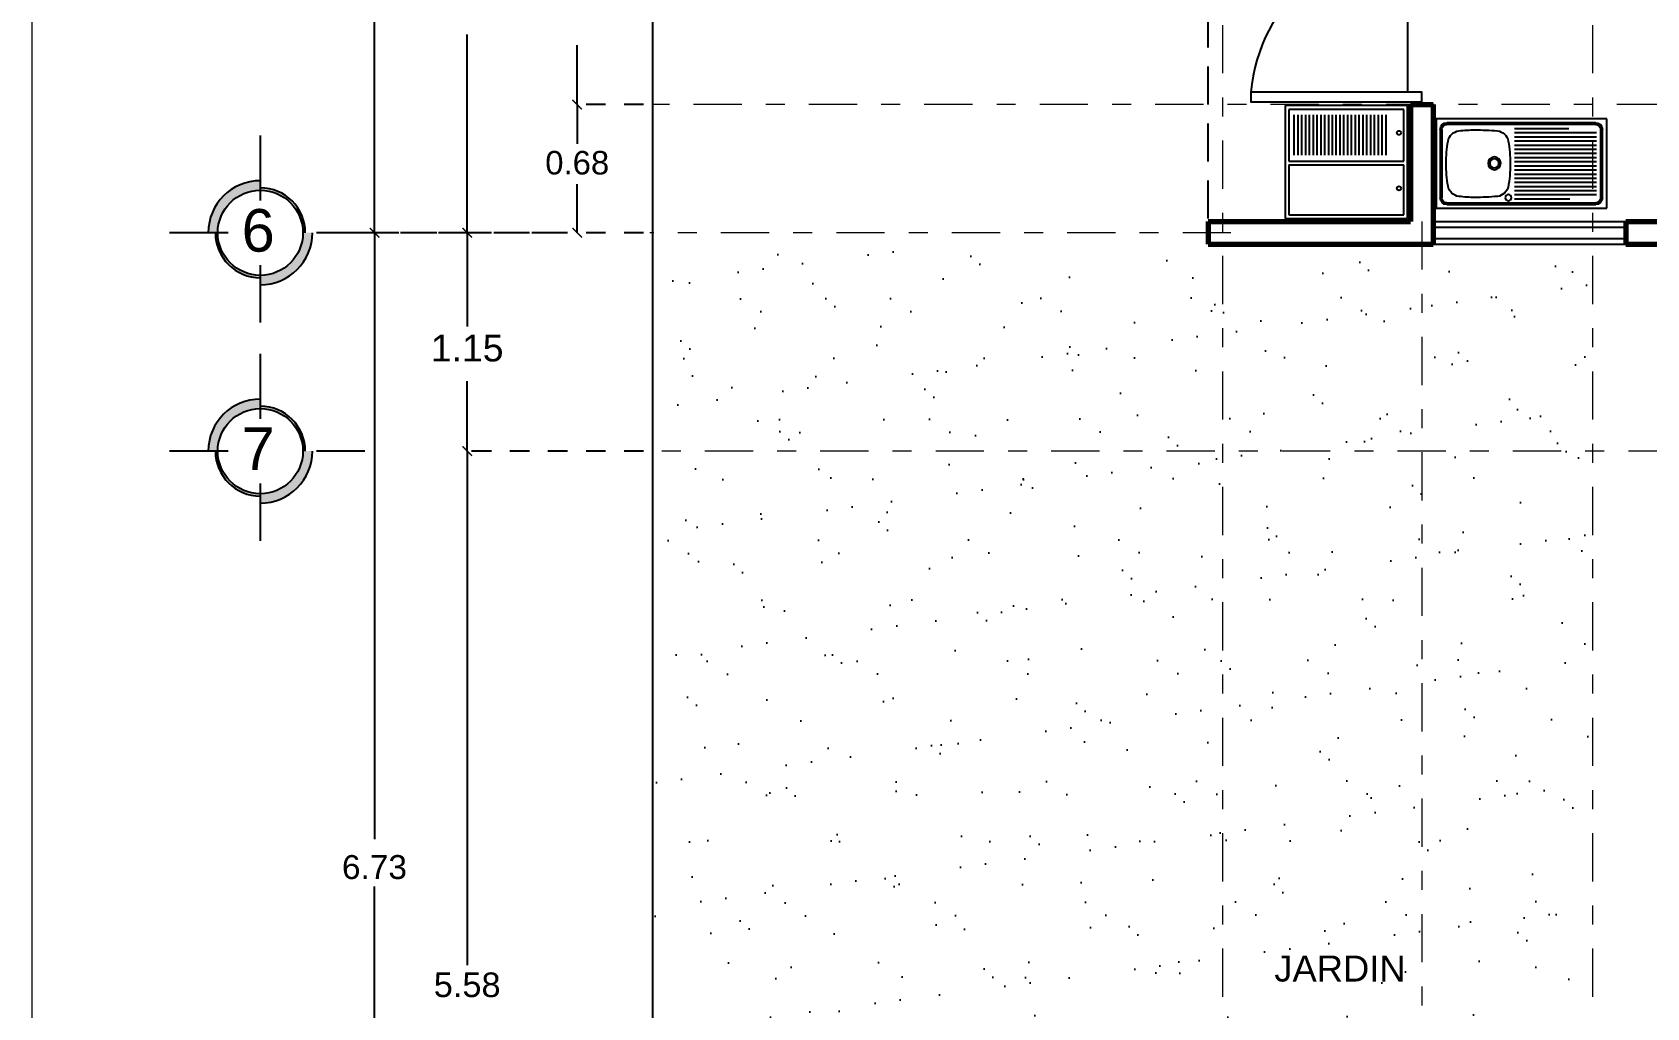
# Model space of a CAD drawing. Header units: inches. Extents: x 0.9 to 45.9, y 0.4 to 30.4.
# Drawn here: x 0.94 to 9.45, y 8.07 to 13.21 of the extents above; entities that cross this region are included whole.
import ezdxf

# ---------------------------------------------------------------- set-up
doc = ezdxf.new("R2010")
doc.units = ezdxf.units.IN
doc.header["$MEASUREMENT"] = 0
for name, pattern in [('ACAD_ISO02W100', [15, 12, -3]), ('DASHDOT', [25.4, 12.7, -6.35, 0, -6.35]), ('DASHED', [0.75, 0.5, -0.25])]:
    doc.linetypes.add(name, pattern=pattern)
for name, color, linetype, lineweight in [('EJES', 252, 'DASHDOT', 9), ('MUROS 12CMS', 12, 'Continuous', 70), ('PIE D PLANO', 1, 'Continuous', 18)]:
    doc.layers.add(name, color=color, linetype=linetype, lineweight=lineweight)
for name, color, linetype in [('MUEBLES', 8, 'Continuous'), ('MUROS', 9, 'Continuous'), ('NOMENGLATURA 2', 254, 'Continuous'), ('TEXTO', 142, 'Continuous'), ('VENTANAS', 143, 'Continuous')]:
    doc.layers.add(name, color=color, linetype=linetype)
doc.styles.add('COTAS II', font='Arial.ttf', dxfattribs={"height": 0.1})
doc.styles.get("Standard").update_dxf_attribs({"font": 'Arial.ttf'})
doc.styles.add('TEXTO', font='Arial.ttf', dxfattribs={"width": 0.8, "height": 0.2})

# ---------------------------------------------------------------- blocks, each defined once
blk = doc.blocks.new('_ArchTick')
at = {"color": 0, "linetype": 'ByBlock', "const_width": 0.15}
blk.add_lwpolyline([(-0.5, -0.5), (0.5, 0.5)], dxfattribs=at)
blk = doc.blocks.new('A$C64C6447F')
for p, q in [((0, 0.5342), (1.0211, 0.5342)), ((0, 0), (0, 0.5342)), ((0.0661, 0.5117), (0.9561, 0.5117)), ((0.0661, 0.5017), (0.9561, 0.5017)), ((1.0211, 0.5342), (1.0211, 0)), ((0.0261, 0.0617), (0.0261, 0.4717)), ((0.0361, 0.0617), (0.0361, 0.4717)), ((0.5521, 0.4522), (0.0611, 0.4522)), ((0.5521, 0.4275), (0.0611, 0.4275)), ((0.5521, 0.4027), (0.0611, 0.4027)), ((0.5521, 0.4769), (0.2267, 0.4769)), ((0.9861, 0.4717), (0.9861, 0.0617)), ((0.9961, 0.4717), (0.9961, 0.0617)), ((0.5521, 0.378), (0.0611, 0.378)), ((0.5521, 0.3533), (0.0611, 0.3533)), ((0.5521, 0.3285), (0.0611, 0.3285)), ((0.5521, 0.3038), (0.0611, 0.3038)), ((0.5521, 0.279), (0.0611, 0.279)), ((0.5521, 0.2543), (0.0611, 0.2543)), ((0.5521, 0.2296), (0.0611, 0.2296)), ((0.5521, 0.2048), (0.0611, 0.2048)), ((0.5521, 0.1801), (0.0611, 0.1801)), ((0.5521, 0.1554), (0.0611, 0.1554)), ((0.5521, 0.1306), (0.0611, 0.1306)), ((0.5521, 0.1059), (0.0611, 0.1059)), ((1.0211, 0), (0, 0)), ((0.5521, 0.0812), (0.0611, 0.0812)), ((0.9561, 0.0317), (0.0661, 0.0317)), ((0.9561, 0.0217), (0.0661, 0.0217)), ((0.5521, 0.0564), (0.221, 0.0564))]:
    blk.add_line(p, q)
for centre, radius in [((0.6721, 0.2687), 0.038), ((0.6721, 0.2687), 0.0275), ((0.5882, 0.0632), 0.019)]:
    blk.add_circle(centre, radius)
for centre, radius, start, end in [((0.0661, 0.4717), 0.04, 90, 180), ((0.0661, 0.4717), 0.03, 90, 180), ((0.9561, 0.4717), 0.04, 0, 90), ((0.9561, 0.4717), 0.03, 0, 90), ((1.3271, 0.2667), 0.75, 169.61876, 180), ((0.6632, 0.3883), 0.075, 97.23, 169.61876), ((0.7901, -1.0932), 1.5619, 89.9987, 95.00834), ((0.7901, -0.2813), 0.75, 82.77, 90), ((0.8751, 0.3883), 0.075, 10.38124, 82.77), ((0.2111, 0.2667), 0.75, 0, 10.38124), ((1.3617, 0.2657), 0.7847, 180, 190.38124), ((0.2111, 0.2667), 0.75, 349.61876, 0), ((0.6632, 0.145), 0.075, 190.38124, 262.77), ((0.8751, 0.145), 0.075, 277.23, 349.61876), ((0.0661, 0.0617), 0.04, 180, 270), ((0.0661, 0.0617), 0.03, 180, 270), ((0.7901, 1.6266), 1.5619, 264.99166, 270.0013), ((0.7901, 0.8147), 0.75, 270, 277.23), ((0.9561, 0.0617), 0.03, 270, 0), ((0.9561, 0.0617), 0.04, 270, 0)]:
    blk.add_arc(centre, radius, start, end)
blk = doc.blocks.new('lavadero')
at = {"layer": 'NOMENGLATURA 2', "color": 252, "linetype": 'ByBlock'}
for p, q in [((38.8816, 17.9314), (38.2916, 17.9314)), ((38.2916, 17.9314), (38.2916, 17.2914)), ((38.5816, 17.9114), (38.3116, 17.9114)), ((38.3116, 17.9114), (38.3116, 17.3114)), ((38.5816, 17.3114), (38.5816, 17.9114)), ((38.8616, 17.9114), (38.6016, 17.9114)), ((38.6016, 17.3114), (38.6016, 17.9114)), ((38.8616, 17.3114), (38.8616, 17.9114)), ((38.8816, 17.2914), (38.8816, 17.9314)), ((38.5509, 17.8193), (38.34, 17.8193)), ((38.5509, 17.7993), (38.34, 17.7993)), ((38.5509, 17.7793), (38.34, 17.7793)), ((38.5509, 17.7593), (38.34, 17.7593)), ((38.5509, 17.7393), (38.34, 17.7393)), ((38.5509, 17.7193), (38.34, 17.7193)), ((38.5509, 17.6993), (38.34, 17.6993)), ((38.5509, 17.6793), (38.34, 17.6793)), ((38.5509, 17.6593), (38.34, 17.6593)), ((38.5509, 17.6393), (38.34, 17.6393)), ((38.5509, 17.6193), (38.34, 17.6193)), ((38.5509, 17.5993), (38.34, 17.5993)), ((38.5509, 17.5793), (38.34, 17.5793)), ((38.5509, 17.5593), (38.34, 17.5593)), ((38.5509, 17.5393), (38.34, 17.5393)), ((38.5509, 17.5193), (38.34, 17.5193)), ((38.5509, 17.4993), (38.34, 17.4993)), ((38.5509, 17.4793), (38.34, 17.4793)), ((38.5509, 17.4593), (38.34, 17.4593)), ((38.5509, 17.4393), (38.34, 17.4393)), ((38.5509, 17.4193), (38.34, 17.4193)), ((38.5509, 17.3993), (38.34, 17.3993)), ((38.5509, 17.3793), (38.34, 17.3793)), ((38.3116, 17.3114), (38.5816, 17.3114)), ((38.5509, 17.3593), (38.34, 17.3593)), ((38.5509, 17.3393), (38.34, 17.3393)), ((38.6016, 17.3114), (38.8616, 17.3114)), ((38.2916, 17.2914), (38.8816, 17.2914))]:
    blk.add_line(p, q, dxfattribs=at)
for centre in [(38.4339, 17.8866), (38.724, 17.8866)]:
    blk.add_circle(centre, 0.0108, dxfattribs=at)

msp = doc.modelspace()

# ---------------------------------------------------------------- hatches: boundary and pattern name
h = msp.add_hatch()
h.set_pattern_fill('AR-SAND', color=3, scale=0.01, style=0)
h.set_pattern_definition([(37.5, (-1650.61493, -906.36356), (-0.01600031, 0.48941324), [0, -0.38608, 0, -0.4318, 0, -0.41275]), (7.5, (-1650.61493, -906.36356), (0.44952328, 0.7168251), [0, -0.20828, 0, -0.34798, 0, -0.13335]), (327.5, (-1650.92735, -906.36356), (0.79099237, 0.00143718), [0, -0.127, 0, -0.4572, 0, -0.5969]), (317.5, (-1650.92735, -906.36356), (0.76355645, 0.22292932), [0, -0.0635, 0, -0.29972, 0, -0.3429])])
h.paths.add_polyline_path([(4.2114, 12.0812), (9.1364, 12.0812), (9.1364, 5.4312), (7.1806, 5.4312), (7.4789, 5.567), (7.7174, 5.7262), (7.7726, 6.0044), (7.6742, 6.153), (7.8518, 6.2585), (8.0233, 6.5778), (7.9463, 6.7167), (7.9519, 7.004), (7.8956, 7.0528), (7.6893, 7.1366), (7.5426, 7.0684), (7.3775, 6.8885), (7.2021, 6.8441), (7.1372, 6.7618), (7.121, 6.6412), (7.0588, 6.6265), (7.0115, 6.6387), (7.0397, 6.7767), (7.0194, 7.005), (6.8634, 6.8714), (6.7734, 6.7919), (6.7632, 6.715), (6.7632, 6.6239), (6.6453, 6.7648), (6.5373, 6.8179), (6.4315, 6.907), (6.439, 6.72), (6.4453, 6.5904), (6.4724, 6.5314), (6.2364, 5.4312), (4.2376, 5.4228), (4.1852, 5.4396)])
at = {"layer": 'VENTANAS'}
h = msp.add_hatch(color=0, dxfattribs=at)
h.paths.add_polyline_path([(1.8701, 12.1562), (1.9201, 12.1562, -0.414214), (2.1442, 12.3804), (2.1442, 12.4304, 0.414214)])
h.paths.add_polyline_path([(2.1442, 11.9321), (2.1442, 11.8821, 0.414214), (2.4184, 12.1562), (2.3684, 12.1562, -0.414214)])
h = msp.add_hatch(color=0, dxfattribs=at)
h.paths.add_polyline_path([(2.1442, 12.3929), (2.1442, 12.3804, -0.414214), (2.3684, 12.1562), (2.3809, 12.1562, 0.414214)])
h.paths.add_polyline_path([(2.1442, 11.9321, -0.414214), (1.9201, 12.1562), (1.9076, 12.1562, 0.414214), (2.1442, 11.9196)])
h = msp.add_hatch(color=0, dxfattribs=at)
h.paths.add_polyline_path([(1.8701, 11.0062), (1.9201, 11.0062, -0.414214), (2.1442, 11.2304), (2.1442, 11.2804, 0.414214)])
h.paths.add_polyline_path([(2.1442, 10.7821), (2.1442, 10.7321, 0.414214), (2.4184, 11.0062), (2.3684, 11.0062, -0.414214)])
h = msp.add_hatch(color=0, dxfattribs=at)
h.paths.add_polyline_path([(2.1442, 11.2429), (2.1442, 11.2304, -0.414214), (2.3684, 11.0062), (2.3809, 11.0062, 0.414214)])
h.paths.add_polyline_path([(2.1442, 10.7821, -0.414214), (1.9201, 11.0062), (1.9076, 11.0062, 0.414214), (2.1442, 10.7696)])

# ---------------------------------------------------------------- linework, layer by layer
msp.add_line((4.2114, 5.4312), (4.2114, 25.4312))
at = {"color": 5, "linetype": 'DASHED', "ltscale": 0.4}
msp.add_line((7.1364, 12.2312), (7.1364, 14.3312), dxfattribs=at)
at = {"layer": 'EJES', "ltscale": 0.02}
for p, q in [((7.2114, 14.4662), (7.2114, 5.4312)), ((9.1614, 14.4662, 0.009), (9.1614, 5.4312, 0.009)), ((10.1514, 12.8312), (4.2114, 12.8312)), ((8.2614, 12.2162), (8.2614, 5.4312)), ((7.2564, 12.1562), (4.1964, 12.1562)), ((10.2114, 11.0062), (4.2114, 11.0062))]:
    msp.add_line(p, q, dxfattribs=at)
at = {"layer": 'MUEBLES', "ltscale": 0.03}
for p, q in [((2.1442, 12.3265, 0.009), (2.1442, 12.6679, 0.009)), ((1.974, 12.1562, 0.009), (1.6654, 12.1562, 0.009)), ((2.6952, 12.1562, 0.009), (2.4395, 12.1562, 0.009)), ((2.549, 12.1562, 0.009), (2.4395, 12.1562, 0.009)), ((2.1442, 11.6835, 0.009), (2.1442, 11.986, 0.009)), ((2.1442, 11.1765, 0.009), (2.1442, 11.5179, 0.009)), ((1.974, 11.0062, 0.009), (1.6654, 11.0062, 0.009)), ((2.6952, 11.0062, 0.009), (2.4395, 11.0062, 0.009)), ((2.549, 11.0062, 0.009), (2.4395, 11.0062, 0.009)), ((2.1442, 10.5335, 0.009), (2.1442, 10.836, 0.009))]:
    msp.add_line(p, q, dxfattribs=at)
for centre in [(2.1442, 12.1562, 0.009), (2.1442, 11.0062, 0.009)]:
    msp.add_circle(centre, 0.2242, dxfattribs=at)
for centre, radius, start, end in [((2.1442, 12.1562, 0.009), 0.2742, 90, 180), ((2.1442, 12.1562, 0.009), 0.2367, 0, 90), ((2.1442, 12.1562, 0.009), 0.2367, 180, 270), ((2.1442, 12.1562, 0.009), 0.2742, 270, 0), ((2.1442, 11.0062, 0.009), 0.2742, 90, 180), ((2.1442, 11.0062, 0.009), 0.2367, 0, 90), ((2.1442, 11.0062, 0.009), 0.2367, 180, 270), ((2.1442, 11.0062, 0.009), 0.2742, 270, 0)]:
    msp.add_arc(centre, radius, start, end, dxfattribs=at)
at = {"layer": 'MUROS', "color": 252}
msp.add_line((8.1864, 13.7312), (8.1864, 12.8961), dxfattribs=at)
msp.add_lwpolyline([(8.2611, 12.8461), (8.2611, 12.8961), (7.3611, 12.8961), (7.3611, 12.8461), (8.2611, 12.8461)], dxfattribs=at)
msp.add_arc((8.2815, 12.8067), 0.9248, 91.2412, 174.44808, dxfattribs=at)
at = {"layer": 'MUROS 12CMS'}
for p, q in [((8.2014, 12.8312), (8.3214, 12.8312)), ((8.2014, 12.8312), (8.2014, 12.2162)), ((8.3214, 12.8312), (8.3214, 12.0962)), ((7.1364, 12.2162), (7.1364, 12.0962)), ((7.1364, 12.2162), (8.2014, 12.2162)), ((9.3364, 12.2162), (9.3364, 12.0962)), ((9.3364, 12.2162), (10.1514, 12.2162)), ((7.1364, 12.0962), (8.3214, 12.0962)), ((9.3364, 12.0962), (10.2714, 12.0962))]:
    msp.add_line(p, q, dxfattribs=at)
at = {"layer": 'PIE D PLANO'}
msp.add_line((0.9431, 0.38), (0.9431, 30.38), dxfattribs=at)
at = {"layer": 'VENTANAS', "ltscale": 0.008}
for p, q in [((2.7452, 12.1562), (2.7452, 16.0085)), ((3.2335, 12.1562), (3.2335, 13.2002)), ((3.8132, 12.8312), (3.8132, 13.1444)), ((3.8132, 12.8312), (3.8132, 12.6248)), ((3.8132, 12.1562), (3.8132, 12.4128)), ((2.7452, 12.1562, 0.009), (2.7452, 8.9633, 0.009)), ((3.2335, 12.1562, 0.009), (3.2335, 11.6623, 0.009)), ((3.2335, 11.0062, 0.009), (3.2335, 11.3745, 0.009)), ((3.2335, 11.0062), (3.2335, 8.2998)), ((2.7452, 5.4312, 0.009), (2.7452, 8.7126, 0.009))]:
    msp.add_line(p, q, dxfattribs=at)
at = {"layer": 'VENTANAS', "linetype": 'ACAD_ISO02W100', "ltscale": 0.008}
for p, q in [((4.1614, 12.8312), (3.7632, 12.8312)), ((3.6735, 12.1562), (2.6952, 12.1562)), ((4.1614, 12.1562), (3.1835, 12.1562)), ((4.1614, 12.1562), (3.7632, 12.1562)), ((4.1614, 11.0062, 0.009), (3.1835, 11.0062, 0.009))]:
    msp.add_line(p, q, dxfattribs=at)
at = {"layer": 'VENTANAS', "linetype": 'DASHDOT', "ltscale": 0.008}
for p, q in [((4.1614, 12.8312), (3.7632, 12.8312)), ((3.1835, 12.1562, 0.009), (2.6952, 12.1562, 0.009)), ((4.1614, 12.1562, 0.009), (3.1835, 12.1562, 0.009)), ((4.1614, 11.0062), (3.1835, 11.0062))]:
    msp.add_line(p, q, dxfattribs=at)
at = {"layer": 'VENTANAS'}
for p, q in [((8.3214, 12.2162), (9.3364, 12.2162)), ((8.3214, 12.1862), (9.3364, 12.1862)), ((8.3214, 12.1262), (9.3364, 12.1262)), ((8.3214, 12.0962), (9.3364, 12.0962))]:
    msp.add_line(p, q, dxfattribs=at)

# ---------------------------------------------------------------- block references
at = {"layer": 'MUROS', "xscale": 1.00800349489691, "yscale": 1.00800349489691, "zscale": 1.00800349489691, "rotation": 270}
msp.add_blockref('lavadero', (-9.8885, 51.424), dxfattribs=at)
at = {"layer": 'MUROS', "color": 7, "xscale": -0.8804393400232584, "yscale": 0.8804393400232584, "zscale": 0.880439340023264}
msp.add_blockref('A$C64C6447F', (9.2355, 12.2854), dxfattribs=at)
at = {"layer": 'VENTANAS', "ltscale": 0.008, "xscale": 0.05, "yscale": 0.05, "zscale": 0.05}
for p, rotation in [((3.8132, 12.8312), 270), ((3.8132, 12.8312), 90), ((2.7452, 12.1562), 270), ((2.7452, 12.1562, 0.009), 90), ((3.2335, 12.1562), 270), ((3.2335, 12.1562, 0.009), 90), ((3.8132, 12.1562), 270), ((3.2335, 11.0062), 90), ((3.2335, 11.0062, 0.009), 270)]:
    msp.add_blockref('_ArchTick', p, dxfattribs=dict(at, rotation=rotation))

# ---------------------------------------------------------------- texts
at = {"color": 253, "insert": (7.4848, 8.3499), "char_height": 0.13708, "width": 1.26386, "attachment_point": 1}
msp.add_mtext('JARDIN', dxfattribs=at)
at = {"layer": 'TEXTO', "ltscale": 0.03, "style": 'TEXTO'}
for s, p in [('6', (2.0459, 12.0569, 0.009)), ('7', (2.0459, 10.9069, 0.009))]:
    msp.add_text(s, height=0.2241, dxfattribs=at).set_placement(p)
at = {"layer": 'VENTANAS', "ltscale": 0.008, "attachment_point": 5, "style": 'COTAS II'}
for s, insert, char_height in [('\\A1;0.68', (3.8132, 12.5243), 0.12394), ('\\A1;1.15', (3.2335, 11.5481, 0.009), 0.14085), ('\\A1;6.73', (2.7452, 8.8148, 0.009), 0.12596), ('\\A1;5.58', (3.2335, 8.1948), 0.12947)]:
    msp.add_mtext(s, dxfattribs=dict(at, insert=insert, char_height=char_height))

doc.saveas('drawing.dxf')
